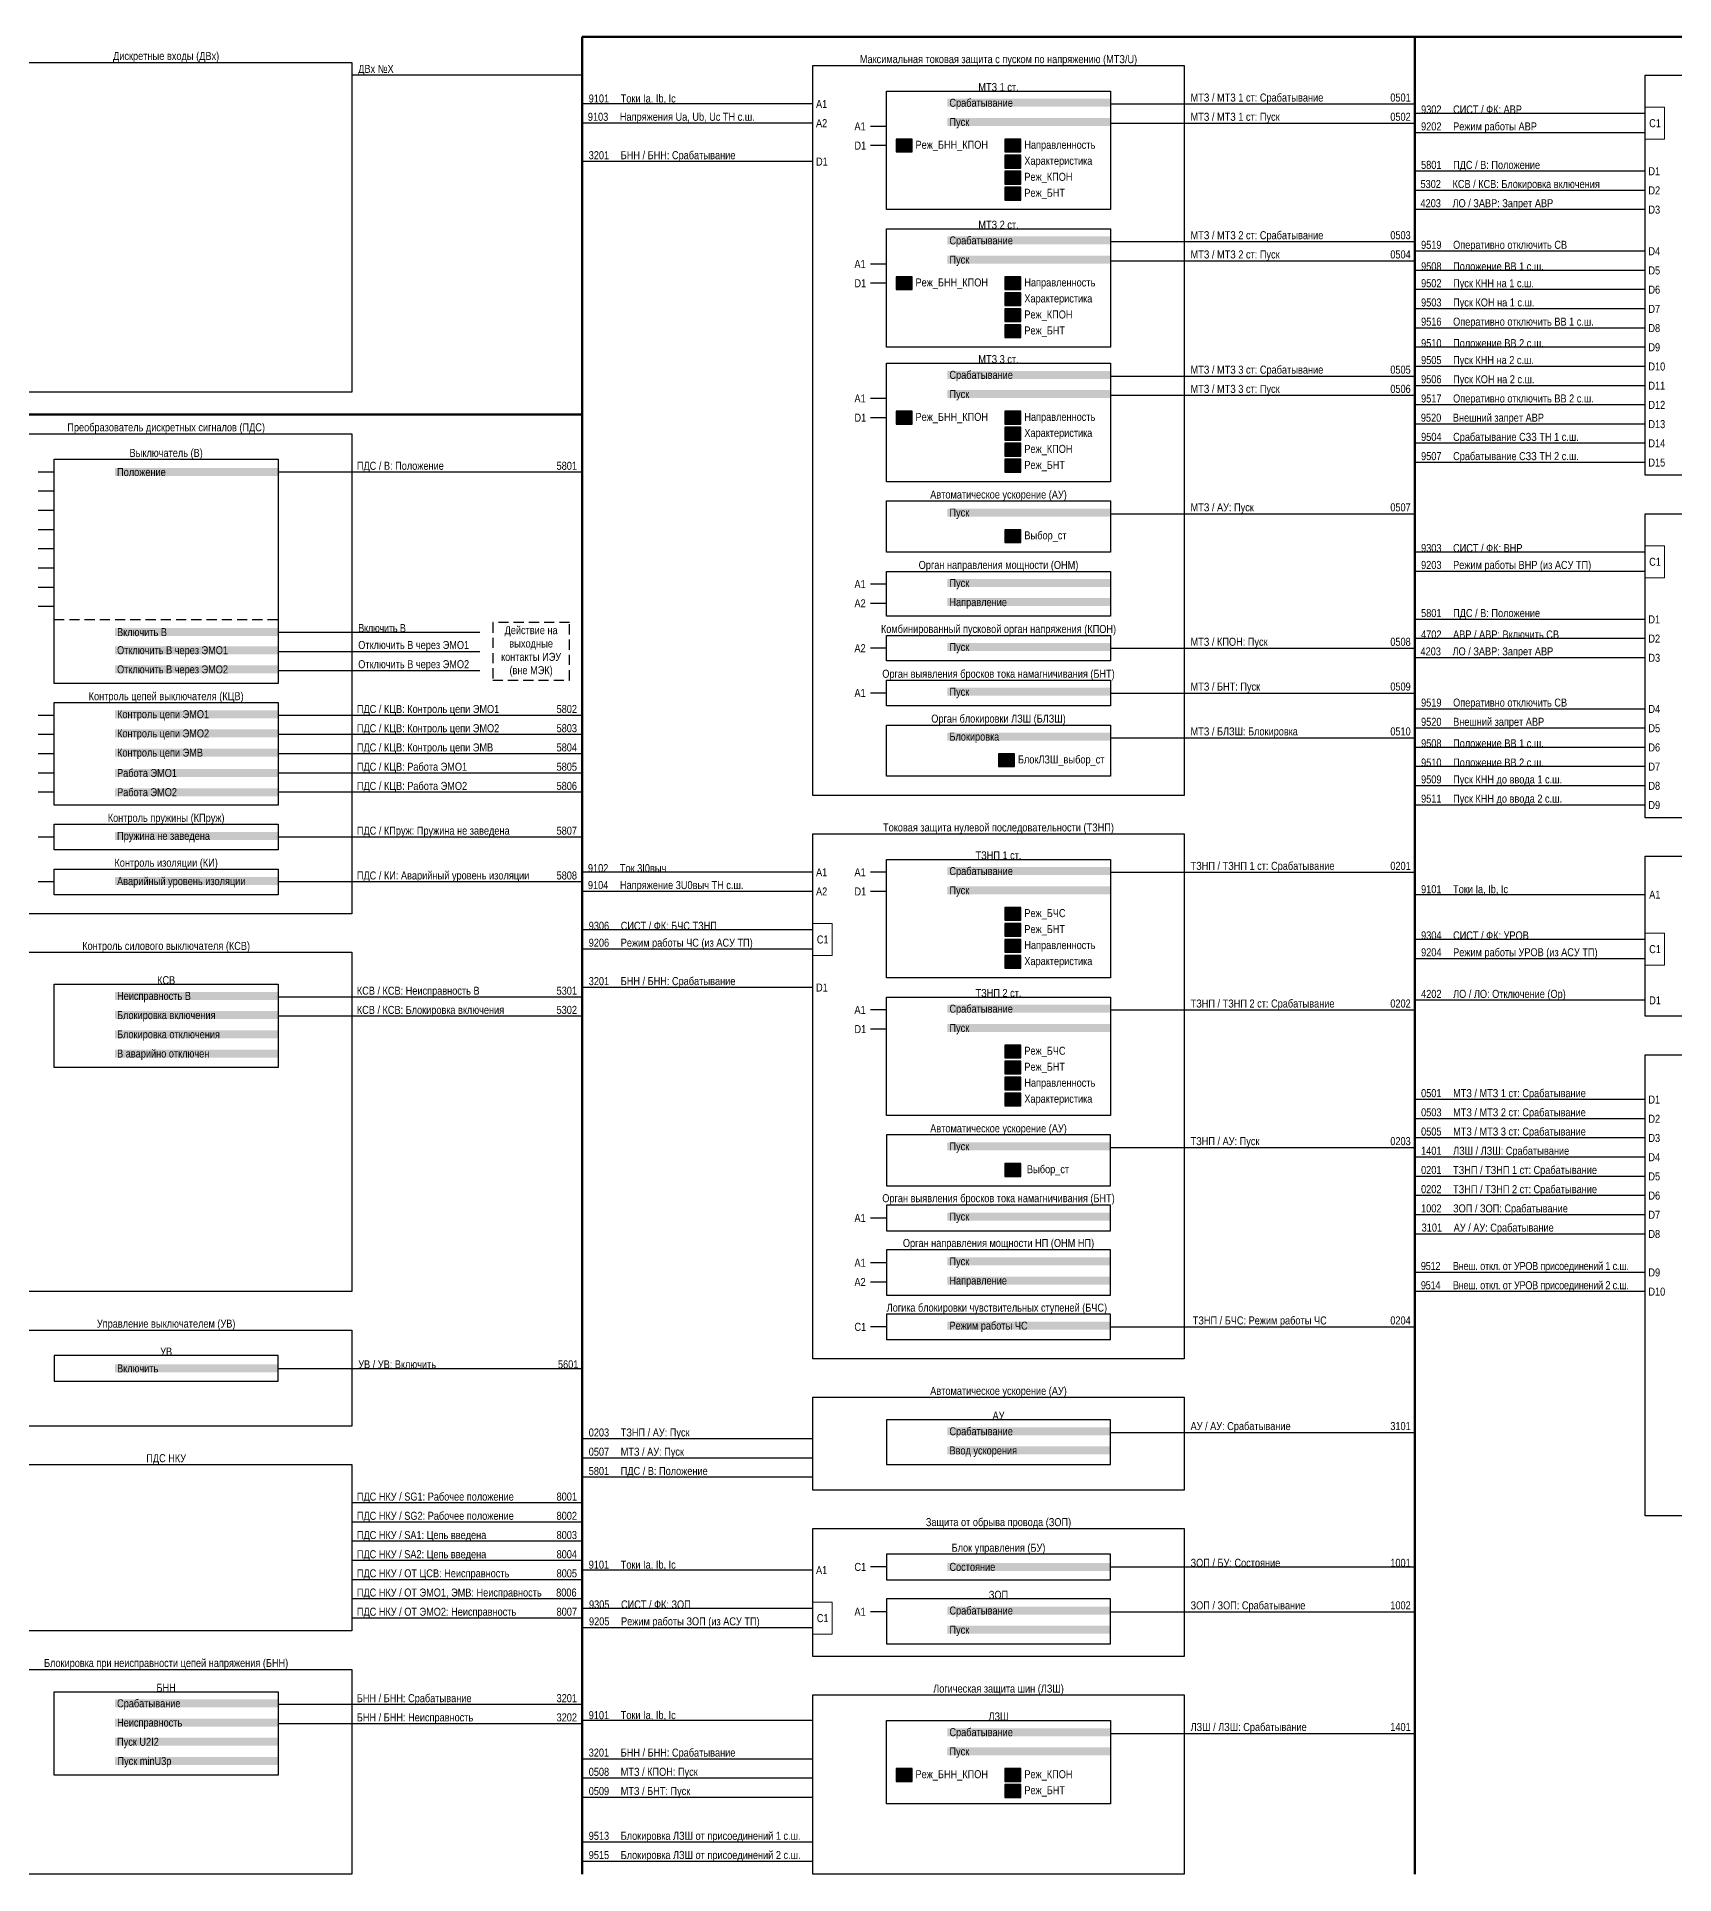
# Model space of a CAD drawing. Header units: millimetres. Extents: x 2179 to 12176, y -20554 to -12004.
# Drawn here: x 10901 to 11412, y -14513 to -13939 of the extents above; entities that cross this region are included whole.
import ezdxf
from ezdxf.enums import TextEntityAlignment as Align

# ---------------------------------------------------------------- set-up
doc = ezdxf.new("R2010")
doc.units = ezdxf.units.MM
doc.linetypes.add('HIDDEN2', pattern=[4.7625, 3.175, -1.5875])
for name, color, linetype, lineweight in [('GOOSE', 224, 'Continuous', 30), ('MMS', 190, 'Continuous', 30), ('Внутренняя шина', 4, 'Continuous', 70), ('Вход-Аналоги', 5, 'Continuous', 30), ('Линии связи', 75, 'Continuous', 30), ('Основная', 7, 'Continuous', 30), ('Сигналы внутр.', 13, 'Continuous', 30), ('Тонкая', 7, 'Continuous', 13), ('Цепи внешние', 134, 'Continuous', 30)]:
    doc.layers.add(name, color=color, linetype=linetype, lineweight=lineweight)
doc.styles.add('Narrow', font='ARIALN.TTF')
doc.styles.add('Табл дан', font='ARIALN.TTF')

# ---------------------------------------------------------------- blocks, each defined once
blk = doc.blocks.new('SW.3')
at = {"true_color": 0xadddf7}
h = blk.add_hatch(color=141, dxfattribs=at)
h.dxf.hatch_style = 1
h.paths.add_polyline_path([(5, 2), (0, 2), (0, -2), (5, -2)])
blk.add_lwpolyline([(5, 2), (0, 2), (0, -2), (5, -2)], close=True)
for points in [[(2, 1), (1, 1)], [(1, 0), (2, 0)], [(3, 0), (2, 1)], [(4, 0), (3, 0)], [(2, -1), (1, -1)]]:
    blk.add_lwpolyline(points)
blk = doc.blocks.new('SW.2')
at = {"true_color": 0xadddf7}
h = blk.add_hatch(color=141, dxfattribs=at)
h.dxf.hatch_style = 1
h.paths.add_polyline_path([(5, 2), (0, 2), (0, -2), (5, -2)])
blk.add_lwpolyline([(5, 2), (0, 2), (0, -2), (5, -2)], close=True)
for points in [[(1, 0), (2, 0)], [(2, 0), (3, 1)], [(3, 0), (4, 0)]]:
    blk.add_lwpolyline(points)

msp = doc.modelspace()

# ---------------------------------------------------------------- linework, layer by layer
at = {"layer": 'Внутренняя шина'}
for points in [[(11071, -13939), (11785, -13939)], [(11071, -14513), (11071, -13939)], [(11331, -14513), (11331, -13939)], [(10811, -14057), (11071, -14057)]]:
    msp.add_lwpolyline(points, dxfattribs=at)
at = {"layer": 'Линии связи', "ltscale": 0.5}
for points in [[(11071, -13951), (10999, -13951)], [(11143, -13960), (11071, -13960)], [(11403, -13981), (11331, -13981)], [(11403, -14006), (11331, -14006)], [(11403, -14012), (11331, -14012)], [(11403, -14018), (11331, -14018)], [(11403, -14024), (11331, -14024)], [(11403, -14036), (11331, -14036)], [(11403, -14042), (11331, -14042)], [(11403, -14048), (11331, -14048)], [(11403, -14121), (11331, -14121)], [(11403, -14127), (11331, -14127)], [(11403, -14149), (11331, -14149)], [(11403, -14161), (11331, -14161)], [(11403, -14167), (11331, -14167)], [(11403, -14173), (11331, -14173)], [(11403, -14179), (11331, -14179)], [(11143, -14200), (11071, -14200)], [(11403, -14240), (11331, -14240)], [(11143, -14418), (11071, -14418)], [(11143, -14465), (11071, -14465)]]:
    msp.add_lwpolyline(points, dxfattribs=at)
at = {"layer": 'Линии связи'}
for points in [[(11236, -13960), (11331, -13960)], [(11403, -13963), (11331, -13963)], [(11143, -13966), (11071, -13966)], [(11236, -13966), (11331, -13966)], [(11403, -13969), (11331, -13969)], [(11143, -13978), (11071, -13978)], [(11403, -13987), (11331, -13987)], [(11403, -13993), (11331, -13993)], [(11236, -14003), (11331, -14003)], [(11236, -14009), (11331, -14009)], [(11403, -14030), (11331, -14030)], [(11236, -14045), (11331, -14045)], [(11236, -14051), (11331, -14051)], [(11403, -14054), (11331, -14054)], [(11403, -14060), (11331, -14060)], [(11403, -14066), (11331, -14066)], [(11403, -14072), (11331, -14072)], [(11071, -14075), (10976, -14075)], [(11236, -14088), (11331, -14088)], [(11403, -14100), (11331, -14100)], [(11403, -14106), (11331, -14106)], [(10976, -14125), (11039, -14125)], [(10976, -14131), (11039, -14131)], [(11236, -14130), (11331, -14130)], [(10976, -14137), (11039, -14137)], [(11403, -14133), (11331, -14133)], [(11236, -14144), (11331, -14144)], [(11071, -14151), (10976, -14151)], [(11071, -14157), (10976, -14157)], [(11236, -14158), (11331, -14158)], [(11403, -14155), (11331, -14155)], [(11071, -14163), (10976, -14163)], [(11071, -14169), (10976, -14169)], [(11071, -14175), (10976, -14175)], [(11071, -14189), (10976, -14189)], [(11236, -14200), (11331, -14200)], [(11071, -14203), (10976, -14203)], [(11143, -14206), (11071, -14206)], [(11403, -14207), (11331, -14207)], [(11143, -14218), (11071, -14218)], [(11403, -14221), (11331, -14221)], [(11143, -14224), (11071, -14224)], [(11403, -14227), (11331, -14227)], [(11071, -14239), (10976, -14239)], [(11143, -14236), (11071, -14236)], [(11071, -14245), (10976, -14245)], [(11236, -14243), (11331, -14243)], [(11403, -14271), (11331, -14271)], [(11403, -14277), (11331, -14277)], [(11236, -14286), (11331, -14286)], [(11403, -14283), (11331, -14283)], [(11403, -14289), (11331, -14289)], [(11403, -14295), (11331, -14295)], [(11403, -14301), (11331, -14301)], [(11403, -14307), (11331, -14307)], [(11403, -14313), (11331, -14313)], [(11403, -14325), (11331, -14325)], [(11403, -14331), (11331, -14331)], [(11236, -14342), (11331, -14342)], [(10976, -14355), (11071, -14355)], [(11143, -14377), (11071, -14377)], [(11236, -14375), (11331, -14375)], [(11143, -14383), (11071, -14383)], [(11143, -14389), (11071, -14389)], [(11071, -14397), (10999, -14397)], [(11071, -14403), (10999, -14403)], [(11071, -14409), (10999, -14409)], [(11071, -14415), (10999, -14415)], [(11236, -14417), (11331, -14417)], [(11071, -14421), (10999, -14421)], [(11071, -14427), (10999, -14427)], [(11143, -14430), (11071.09, -14430)], [(11071, -14433), (10999, -14433)], [(11143, -14436), (11071.09, -14436)], [(11236, -14431), (11331, -14431)], [(11071, -14460), (10976, -14460)], [(11071, -14466), (10976, -14466)], [(11236, -14469), (11331, -14469)], [(11143, -14477), (11071, -14477)], [(11143, -14483), (11071, -14483)], [(11143, -14489), (11071, -14489)], [(11143, -14503), (11071, -14503)], [(11143, -14509), (11071, -14509)]]:
    msp.add_lwpolyline(points, dxfattribs=at)
at = {"layer": 'Основная', "linetype": 'HIDDEN2'}
msp.add_line((10906, -14121), (10976, -14121), dxfattribs=at)
at = {"layer": 'Основная'}
for points in [[(10883, -13947), (10999, -13947), (10999, -14050), (10883, -14050)], [(11143, -13948), (11259, -13948), (11259, -14176), (11143, -14176)], [(11403, -13951), (11519, -13951), (11519, -14076), (11403, -14076)], [(11166, -13956), (11236, -13956), (11236, -13993), (11166, -13993)], [(11166, -13999), (11236, -13999), (11236, -14036), (11166, -14036)], [(11166, -14041), (11236, -14041), (11236, -14078), (11166, -14078)], [(10883, -14063), (10999, -14063), (10999, -14213), (10883, -14213)], [(10906, -14071), (10976, -14071), (10976, -14141), (10906, -14141)], [(11166, -14084), (11236, -14084), (11236, -14100), (11166, -14100)], [(11403, -14088), (11519, -14088), (11519, -14183), (11403, -14183)], [(11166, -14106), (11236, -14106), (11236, -14120), (11166, -14120)], [(11166, -14126), (11236, -14126), (11236, -14134), (11166, -14134)], [(11166, -14140), (11236, -14140), (11236, -14148), (11166, -14148)], [(10906, -14147), (10976, -14147), (10976, -14179), (10906, -14179)], [(11166, -14154), (11236, -14154), (11236, -14170), (11166, -14170)], [(10906, -14185), (10976, -14185), (10976, -14193), (10906, -14193)], [(11143, -14188), (11259, -14188), (11259, -14352), (11143, -14352)], [(11403, -14195), (11519, -14195), (11519, -14245), (11403, -14245)], [(10906, -14199), (10976, -14199), (10976, -14207), (10906, -14207)], [(11166, -14196), (11236, -14196), (11236, -14233), (11166, -14233)], [(10883, -14225), (10999, -14225), (10999, -14331), (10883, -14331)], [(10906, -14235), (10976, -14235), (10976, -14261), (10906, -14261)], [(11166, -14239), (11236, -14239), (11236, -14276), (11166, -14276)], [(11403, -14257), (11519, -14257), (11519, -14401), (11403, -14401)], [(11236, -14282), (11166, -14282), (11166, -14298), (11236, -14298)], [(11236, -14304), (11166, -14304), (11166, -14312), (11236, -14312)], [(11236, -14317.91), (11166, -14317.91), (11166, -14332.09), (11236, -14332.09)], [(11236, -14338), (11166, -14338), (11166, -14346), (11236, -14346)], [(10883, -14343), (10999, -14343), (10999, -14373), (10883, -14373)], [(10976, -14351), (10906, -14351), (10906, -14359), (10976, -14359)], [(11143, -14364), (11259, -14364), (11259, -14393), (11143, -14393)], [(11236, -14371), (11166, -14371), (11166, -14385), (11236, -14385)], [(10883, -14385), (10999, -14385), (10999, -14437), (10883, -14437)], [(11143, -14405), (11259, -14405), (11259, -14445), (11143, -14445)], [(11236, -14413), (11166, -14413), (11166, -14421), (11236, -14421)], [(11236, -14427), (11166, -14427), (11166, -14441), (11236, -14441)], [(10883, -14449), (10999, -14449), (10999, -14513), (10883, -14513)], [(10906, -14456), (10976, -14456), (10976, -14482), (10906, -14482)], [(11143, -14457), (11259, -14457), (11259, -14513), (11143, -14513)], [(11166, -14465), (11236, -14465), (11236, -14491), (11166, -14491)]]:
    msp.add_lwpolyline(points, close=True, dxfattribs=at)
for points in [[(11166, -13967), (11161, -13967)], [(11166, -13973), (11161, -13973)], [(11166, -14010), (11161, -14010)], [(11166, -14016), (11161, -14016)], [(11166, -14052), (11161, -14052)], [(11166, -14058), (11161, -14058)], [(10906, -14075), (10901, -14075)], [(10906, -14081), (10901, -14081)], [(10906, -14087), (10901, -14087)], [(10906, -14093), (10901, -14093)], [(10906, -14099), (10901, -14099)], [(10906, -14105), (10901, -14105)], [(10906, -14111), (10901, -14111)], [(11166, -14110), (11161, -14110)], [(10906, -14117), (10901, -14117)], [(11166, -14116), (11161, -14116)], [(11166, -14130), (11161, -14130)], [(11166, -14144), (11161, -14144)], [(10906, -14151), (10901, -14151)], [(10906, -14157), (10901, -14157)], [(10906, -14163), (10901, -14163)], [(10906, -14169), (10901, -14169)], [(10906, -14175), (10901, -14175)], [(10906, -14189), (10901, -14189)], [(11166, -14200), (11161, -14200)], [(10906, -14203), (10901, -14203)], [(11166, -14206), (11161, -14206)], [(11166, -14243), (11161, -14243)], [(11166, -14249), (11161, -14249)], [(11166, -14308), (11161, -14308)], [(11166, -14322), (11161, -14322)], [(11166, -14328), (11161, -14328)], [(11166, -14342), (11161, -14342)], [(11166, -14417), (11161, -14417)], [(11166, -14431), (11161, -14431)]]:
    msp.add_lwpolyline(points, dxfattribs=at)
at = {"layer": 'Основная', "linetype": 'HIDDEN2'}
msp.add_lwpolyline([(11043, -14140), (11067, -14140), (11067, -14122), (11043, -14122)], close=True, dxfattribs=at)
at = {"layer": 'Тонкая'}
for points in [[(11403, -13961), (11409, -13961), (11409, -13971), (11403, -13971)], [(11403, -14098), (11409, -14098), (11409, -14108), (11403, -14108)], [(11143, -14216), (11149, -14216), (11149, -14226), (11143, -14226)], [(11403, -14219), (11409, -14219), (11409, -14229), (11403, -14229)], [(11143, -14428), (11149, -14428), (11149, -14438), (11143, -14438)]]:
    msp.add_lwpolyline(points, close=True, dxfattribs=at)

# ---------------------------------------------------------------- block references
at = {"layer": 'Основная'}
for name, p in [('SW.3', (11169, -13973)), ('SW.3', (11203, -13973)), ('SW.3', (11203, -13978)), ('SW.2', (11203, -13983)), ('SW.2', (11203, -13988)), ('SW.3', (11169, -14016)), ('SW.3', (11203, -14016)), ('SW.3', (11203, -14021)), ('SW.2', (11203, -14026)), ('SW.2', (11203, -14031)), ('SW.3', (11169, -14058)), ('SW.3', (11203, -14058)), ('SW.3', (11203, -14063)), ('SW.2', (11203, -14068)), ('SW.2', (11203, -14073)), ('SW.3', (11203, -14095)), ('SW.3', (11201, -14165)), ('SW.2', (11203, -14213)), ('SW.2', (11203, -14218)), ('SW.3', (11203, -14223)), ('SW.3', (11203, -14228)), ('SW.2', (11203, -14256)), ('SW.2', (11203, -14261)), ('SW.3', (11203, -14266)), ('SW.3', (11203, -14271)), ('SW.3', (11203, -14293)), ('SW.3', (11169, -14482)), ('SW.2', (11203, -14482)), ('SW.2', (11203, -14487))]:
    msp.add_blockref(name, p, dxfattribs=at)

# ---------------------------------------------------------------- texts
at = {"layer": 'GOOSE', "ltscale": 0.5, "char_height": 2.5, "width": 58, "attachment_point": 7, "style": 'Narrow'}
for s, insert in [('9519^IОперативно отключить СВ', (11333, -14006)), ('9508^IПоложение ВВ 1 с.ш.', (11333, -14012)), ('\\pt10;9502^IПуск КНН на 1 с.ш.', (11333, -14018)), ('9503^IПуск КОН на 1 с.ш.', (11333, -14024)), ('9510^IПоложение ВВ 2 с.ш.', (11333, -14036)), ('9505^IПуск КНН на 2 с.ш.', (11333, -14042)), ('9506^IПуск КОН на 2 с.ш.', (11333, -14048)), ('\\pt10;9504^IСрабатывание СЗЗ ТН 1 с.ш.', (11333, -14066)), ('\\pt10;9507^IСрабатывание СЗЗ ТН 2 с.ш.', (11333, -14072)), ('9519^IОперативно отключить СВ', (11333, -14149)), ('\\pt10,25;9520^IВнешний запрет АВР', (11333, -14155)), ('9508^IПоложение ВВ 1 с.ш.', (11333, -14161)), ('9510^IПоложение ВВ 2 с.ш.', (11333, -14167)), ('9509^IПуск КНН до ввода 1 с.ш.', (11333, -14173)), ('9511^IПуск КНН до ввода 2 с.ш.', (11333, -14179))]:
    msp.add_mtext(s, dxfattribs=dict(at, insert=insert))
at = {"layer": 'GOOSE', "char_height": 2.5, "attachment_point": 7, "style": 'Narrow'}
for s, insert, width in [('9516^IОперативно отключить ВВ 1 с.ш.', (11333, -14030), 58.277), ('9517^IОперативно отключить ВВ 2 с.ш.', (11333, -14054), 58.277), ('\\pt10,25;9520^IВнешний запрет АВР', (11332.93, -14060), 73.0735), ('\\pt10;{\\T0.95;9512^IВнеш. откл. от УРОВ присоединений 1 с.ш.}', (11332.93, -14325), 73.0735), ('{\\T0.95;9514^IВнеш. откл. от УРОВ присоединений 2 с.ш.}', (11332.93, -14331), 73.0735), ('9513^IБлокировка ЛЗШ от присоединений 1 с.ш.', (11073, -14503), 70), ('9515^IБлокировка ЛЗШ от присоединений 2 с.ш.', (11073, -14509), 70)]:
    msp.add_mtext(s, dxfattribs=dict(at, insert=insert, width=width))
at = {"layer": 'MMS', "char_height": 2.5, "attachment_point": 7, "style": 'Narrow'}
for s, insert, width in [('\\pt10;9302^IСИСТ / ФК: АВР', (11333, -13963), 48), ('9202^IРежим работы АВР', (11333, -13969), 48), ('9303^IСИСТ / ФК: ВНР', (11333, -14100), 48), ('9203^IРежим работы ВНР (из АСУ ТП)', (11333, -14106), 70), ('9306^IСИСТ / ФК: БЧС ТЗНП^I', (11073, -14218), 58), ('9206^IРежим работы ЧС (из АСУ ТП)', (11073, -14224), 58), ('9304^IСИСТ / ФК: УРОВ', (11333, -14221), 48), ('9204^IРежим работы УРОВ (из АСУ ТП)', (11333, -14227), 70), ('9305^IСИСТ / ФК: ЗОП', (11073.09, -14430), 48), ('9205^IРежим работы ЗОП (из АСУ ТП)', (11073.09, -14436), 69.9053)]:
    msp.add_mtext(s, dxfattribs=dict(at, insert=insert, width=width))
at = {"layer": 'Вход-Аналоги', "char_height": 2.5, "attachment_point": 7, "style": 'Narrow'}
for s, insert, width in [('9101^IТоки Ia, Ib, Ic', (11073, -13960), 48), ('9103^IНапряжения Ua, Ub, Uc ТН с.ш.', (11072.73, -13966), 53.2651), ('9102^IТок 3I0выч', (11072.75, -14200), 48), ('9104^IНапряжение 3U0выч ТН с.ш.', (11072.75, -14206), 70.25), ('9101^IТоки Ia, Ib, Ic', (11333, -14207), 48), ('9101^IТоки Ia, Ib, Ic', (11073, -14418), 48), ('9101^IТоки Ia, Ib, Ic', (11073, -14465), 48)]:
    msp.add_mtext(s, dxfattribs=dict(at, insert=insert, width=width))
at = {"layer": 'Основная', "style": 'Табл дан'}
for s, p in [('A1', (11144, -13960)), ('A2', (11144, -13966)), ('C1', (11404.25, -13966)), ('A1', (11156, -13967)), ('D1', (11144, -13978)), ('D1', (11156, -13973)), ('Реж_БНН_КПОН', (11175.07, -13972.75)), ('Характеристика', (11209.07, -13977.75)), ('Направленность', (11209.07, -13972.75)), ('Реж_КПОН', (11209.07, -13982.75)), ('Реж_БНТ', (11209.07, -13987.75)), ('A1', (11156, -14010)), ('D5', (11404, -14012)), ('D1', (11156, -14016)), ('Реж_БНН_КПОН', (11175.07, -14015.75)), ('Направленность', (11209.07, -14015.75)), ('D6', (11404, -14018)), ('Характеристика', (11209.07, -14020.75)), ('Реж_КПОН', (11209.07, -14025.75)), ('Реж_БНТ', (11209.07, -14030.75)), ('D8', (11404, -14030)), ('D9', (11404, -14036)), ('D10', (11404, -14042)), ('A1', (11156, -14052)), ('D1', (11156, -14058)), ('Реж_БНН_КПОН', (11175.07, -14057.75)), ('Направленность', (11209.07, -14057.75)), ('Характеристика', (11209.07, -14062.75)), ('Реж_КПОН', (11209.07, -14067.75)), ('Реж_БНТ', (11209.07, -14072.75)), ('Выбор_ст', (11209.07, -14094.75)), ('C1', (11404.25, -14103)), ('A1', (11156, -14110)), ('A2', (11156, -14116)), ('A2', (11156, -14130)), ('A1', (11156, -14144)), ('D5', (11404, -14155)), ('D6', (11404, -14161)), ('БлокЛЗШ_выбор_ст', (11207.07, -14164.75)), ('D8', (11404, -14173)), ('D9', (11404, -14179)), ('A1', (11144, -14200)), ('A1', (11156, -14200)), ('A2', (11144, -14206)), ('D1', (11156, -14206)), ('A1', (11404.25, -14207)), ('Реж_БЧС', (11209.07, -14212.75)), ('Реж_БНТ', (11209.07, -14217.75)), ('C1', (11144.25, -14221)), ('Направленность', (11209.07, -14222.75)), ('C1', (11404.25, -14224)), ('Характеристика', (11209.07, -14227.75)), ('D1', (11144, -14236)), ('D1', (11404.25, -14240)), ('A1', (11156, -14243)), ('D1', (11156, -14249)), ('Реж_БЧС', (11209.07, -14255.75)), ('Реж_БНТ', (11209.07, -14260.75)), ('Характеристика', (11209.07, -14270.75)), ('Направленность', (11209.07, -14265.75)), ('D1', (11404, -14271)), ('D2', (11404, -14277)), ('D3', (11404, -14283)), (' Выбор_ст', (11209.07, -14292.75)), ('D4', (11404, -14289)), ('D5', (11404, -14295)), ('D6', (11404, -14301)), ('A1', (11156, -14308)), ('D7', (11404, -14307)), ('D8', (11404, -14313)), ('A1', (11156, -14322)), ('A2', (11156, -14328)), ('D9', (11404, -14325)), ('D10', (11404, -14331)), ('C1', (11156, -14342)), ('A1', (11144, -14418)), ('C1', (11156, -14417)), ('A1', (11156, -14431)), ('C1', (11144.25, -14433)), ('Реж_БНН_КПОН', (11175.07, -14481.75)), ('Реж_КПОН', (11209.07, -14481.75)), ('Реж_БНТ', (11209.07, -14486.75))]:
    msp.add_text(s, height=2.5, dxfattribs=at).set_placement(p, align=Align.MIDDLE_LEFT)
at = {"layer": 'Основная', "ltscale": 0.5, "style": 'Табл дан'}
for s, p in [('D1', (11404, -13981)), ('D2', (11404, -13987)), ('D3', (11404, -13993)), ('D4', (11404, -14006)), ('D7', (11404, -14024)), ('D11', (11404, -14048)), ('D12', (11404, -14054)), ('D13', (11404, -14060)), ('D14', (11404, -14066)), ('D15', (11404, -14072)), ('D1', (11404, -14121)), ('D2', (11404, -14127)), ('D3', (11404, -14133)), ('D4', (11404, -14149)), ('D7', (11404, -14167))]:
    msp.add_text(s, height=2.5, dxfattribs=at).set_placement(p, align=Align.MIDDLE_LEFT)
at = {"layer": 'Основная', "char_height": 2.5, "style": 'Narrow'}
for s, insert, width, attachment_point in [('Дискретные входы (ДВх)', (10941, -13947), 116, 8), ('Максимальная токовая защита с пуском по напряжению (МТЗ/U)', (11201, -13948), 116, 8), ('\\A1;МТЗ 1 ст.', (11201, -13956), 70, 8), ('\\A1;МТЗ 2 ст.', (11201, -13999), 70, 8), ('\\A1;МТЗ 3 ст.', (11201, -14041), 70, 8), ('Преобразователь дискретных сигналов (ПДС)', (10941, -14063), 116, 8), ('\\A1;Выключатель (В)', (10941, -14071), 70, 8), ('Автоматическое ускорение (АУ)', (11201, -14084), 70, 8), ('Орган направления мощности (ОНМ)', (11201, -14106), 70, 8), ('Действие на выходные контакты ИЭУ (вне МЭК)', (11055, -14131), 24, 5), ('Комбинированный пусковой орган напряжения (КПОН)', (11201, -14126), 82, 8), ('Орган выявления бросков тока намагничивания (БНТ)', (11201, -14140), 82, 8), ('\\A1;Контроль цепей выключателя (КЦВ)', (10941, -14147), 70, 8), ('Орган блокировки ЛЗШ (БЛЗШ)', (11201, -14154), 70, 8), ('\\A1;Контроль пружины (КПруж)', (10941, -14185), 70, 8), ('Токовая защита нулевой последовательности (ТЗНП)', (11201, -14188), 116, 8), ('\\A1;ТЗНП 1 ст.', (11201, -14196), 70, 8), ('\\A1;Контроль изоляции (КИ)', (10941, -14199), 70, 8), ('\\A1;Контроль силового выключателя (КСВ)', (10941, -14225), 116, 8), ('КСВ', (10941, -14235), 70, 8), ('\\A1;ТЗНП 2 ст.', (11201, -14239), 70, 8), ('Автоматическое ускорение (АУ)', (11201, -14282), 70, 8), ('Орган выявления бросков тока намагничивания (БНТ)', (11201, -14303.82), 74, 8), ('Орган направления мощности НП (ОНМ НП)', (11201, -14317.82), 70, 8), ('Логика блокировки чувствительных ступеней (БЧС)', (11200.5, -14338), 79, 8), ('Управление выключателем (УВ)', (10941, -14343), 116, 8), ('\\A1;УВ', (10941, -14351), 70, 8), ('Автоматическое ускорение (АУ)', (11201, -14364), 116, 8), ('\\A1;АУ', (11201, -14371), 70, 8), ('ПДС НКУ', (10941, -14385), 116, 8), ('Защита от обрыва провода (ЗОП)', (11201, -14405), 116, 8), ('\\A1;Блок управления (БУ)', (11201, -14413), 70, 8), ('\\A1;ЗОП', (11201, -14427), 70, 8), ('Блокировка при неисправности цепей напряжения (БНН)', (10941, -14449), 116, 8), ('\\A1;БНН', (10941, -14456), 70, 8), ('Логическая защита шин (ЛЗШ)', (11201, -14457), 116, 8), ('\\A1;ЛЗШ', (11201, -14465), 70, 8)]:
    msp.add_mtext(s, dxfattribs=dict(at, insert=insert, width=width, attachment_point=attachment_point))
at = {"layer": 'Основная', "char_height": 2.5, "width": 51, "attachment_point": 4, "style": 'Narrow', "bg_fill": 1, "box_fill_scale": 1, "bg_fill_color": 9, "bg_fill_transparency": 0}
for s, insert in [('\\pl0.67568;Срабатывание', (11185, -13960)), ('\\pl0.67568;Пуск', (11185, -13966)), ('\\pl0.67568;Срабатывание', (11185, -14003)), ('\\pl0.67568;Пуск', (11185, -14009)), ('\\pl0.67568;Срабатывание', (11185, -14045)), ('\\pl0.67568;Пуск', (11185, -14051)), ('\\pl0.67568;Положение', (10925, -14075)), ('\\pl0.67568;Пуск', (11185, -14088)), ('\\pl0.67568;Пуск', (11185, -14110)), ('\\pl0.67568;Направление', (11185, -14116)), ('\\pl0.67568;Включить В', (10925, -14125)), ('\\pl0.67568;Отключить В через ЭМО1', (10925, -14131)), ('\\pl0.67568;Пуск', (11185, -14130)), ('\\pl0.67568;Отключить В через ЭМО2', (10925, -14137)), ('\\pl0.67568;Пуск', (11185, -14144)), ('\\pl0.67568;Контроль цепи ЭМО1', (10925, -14151)), ('\\pl0.67568;Контроль цепи ЭМО2', (10925, -14157)), ('\\pl0.67568;Блокировка', (11185, -14158)), ('\\pl0.67568;Контроль цепи ЭМВ', (10925, -14163)), ('\\pl0.67568;Работа ЭМО1', (10925, -14169)), ('\\pl0.67568;Работа ЭМО2', (10925, -14175)), ('\\pl0.67568;Пружина не заведена', (10925, -14189)), ('\\pl0.67568;Срабатывание', (11185, -14200)), ('\\pl0.67568;Аварийный уровень изоляции', (10925, -14203.15)), ('\\pl0.67568;Пуск', (11185, -14206)), ('\\pl0.67568;Неисправность В', (10925, -14239)), ('\\pl0.67568;Блокировка включения', (10925, -14245)), ('\\pl0.67568;Срабатывание', (11185, -14243)), ('\\pl0.67568;Блокировка отключения', (10925, -14251)), ('\\pl0.67568;Пуск', (11185, -14249)), ('\\pl0.67568;В аварийно отключен', (10925, -14257)), ('\\pl0.67568;Пуск', (11185, -14286)), ('\\pl0.67568;Пуск', (11185, -14307.91)), ('\\pl0.67568;Пуск', (11185, -14321.91)), ('\\pl0.67568;Направление', (11185, -14327.91)), ('\\pl0.67568;Режим работы ЧС', (11185, -14342)), ('\\pl0.67568;Включить', (10925, -14355)), ('\\pl0.67568;Срабатывание', (11185, -14375)), ('\\pl0.67568;Ввод ускорения', (11185, -14381)), ('\\pl0.67568;Состояние', (11185, -14417)), ('\\pl0.67568;Срабатывание', (11185, -14431)), ('\\pl0.67568;Пуск', (11185, -14437)), ('\\pl0.67568;Срабатывание', (10925, -14459.99)), ('\\pl0.67568;Неисправность', (10925, -14465.99)), ('\\pl0.67568;Пуск U2I2', (10925, -14472)), ('\\pl0.67568;Срабатывание', (11185, -14469)), (' Пуск {\\A1;minU3p}', (10925, -14478)), ('\\pl0.67568;Пуск', (11185, -14475))]:
    msp.add_mtext(s, dxfattribs=dict(at, insert=insert))
at = {"layer": 'Сигналы внутр.', "char_height": 2.5, "attachment_point": 7}
for s, insert, width, style in [('ДВх №X', (11001, -13951), 58, 'Narrow'), ('МТЗ / {\\A1;МТЗ 1 ст: Срабатывание^I^I   }0501^I', (11261, -13960), 70, 'Табл дан'), ('МТЗ / {\\A1;МТЗ 1 ст: Пуск^I^I^I^I   }0502', (11261, -13966), 70, 'Табл дан'), ('3201^IБНН / БНН: Срабатывание', (11073, -13978), 70, 'Narrow'), ('5302^IКСВ / КСВ: Блокировка включения', (11332.82, -13987), 63, 'Narrow'), ('4203^IЛО / ЗАВР: Запрет АВР', (11332.82, -13993), 63, 'Narrow'), ('МТЗ / {\\A1;МТЗ 2 ст: Срабатывание^I^I   }0503', (11261, -14003), 70, 'Табл дан'), ('МТЗ / {\\A1;МТЗ 2 ст: Пуск^I^I^I^I   }0504^I', (11261, -14009), 70, 'Табл дан'), ('МТЗ / {\\A1;МТЗ 3 ст: Срабатывание^I^I   }0505^I', (11261, -14045), 70, 'Табл дан'), ('МТЗ / {\\A1;МТЗ 3 ст: Пуск^I^I^I^I   }0506^I', (11261, -14051), 70, 'Табл дан'), ('ПДС / В: Положение{\\A1;^I^I^I   ^I   }5801^I', (11000.57, -14075), 70.43, 'Табл дан'), ('МТЗ / АУ: Пуск^I^I^I^I   ^I   0507^I', (11261, -14088), 70, 'Табл дан'), ('МТЗ / КПОН: Пуск^I^I^I  ^I   0508^I', (11261, -14130), 70, 'Табл дан'), ('4203^IЛО / ЗАВР: Запрет АВР', (11332.82, -14133), 63, 'Narrow'), ('МТЗ / БНТ: Пуск^I^I^I^I   0509^I', (11261, -14144), 70, 'Табл дан'), ('ПДС / КЦВ: Контроль цепи ЭМО1^I^I   5802', (11000.57, -14151), 70.43, 'Табл дан'), ('ПДС / КЦВ: Контроль цепи ЭМО2^I^I   5803', (11000.57, -14157), 70.43, 'Табл дан'), ('МТЗ / БЛЗШ: Блокировка^I^I   ^I   0510^I', (11261, -14158), 70, 'Табл дан'), ('ПДС / КЦВ: Контроль цепи ЭМВ^I^I   5804', (11000.57, -14163), 70.43, 'Табл дан'), ('ПДС / КЦВ: Работа ЭМО1^I^I^I   5805', (11000.57, -14169), 70.43, 'Табл дан'), ('ПДС / КЦВ: Работа ЭМО2^I^I^I   5806', (11000.57, -14175), 70.43, 'Табл дан'), ('ПДС / КПруж: Пружина не заведена^I   ^I   5807', (11000.57, -14189), 70.43, 'Табл дан'), ('ПДС / КИ: Аварийный уровень изоляции^I   5808', (11000.57, -14203), 70.43, 'Табл дан'), ('ТЗНП / {\\A1;ТЗНП 1 ст: }Срабатывание^I^I   0201^I', (11261, -14200), 70, 'Табл дан'), ('3201^IБНН / БНН: Срабатывание', (11073, -14236), 70, 'Narrow'), ('КСВ / КСВ: Неисправность В^I^I   ^I   5301', (11000.57, -14239), 71.43, 'Табл дан'), ('ТЗНП / {\\A1;ТЗНП 2 ст: }Срабатывание^I^I   0202^I', (11261, -14243), 70, 'Табл дан'), ('КСВ / КСВ: Блокировка включения^I^I   5302', (11000.57, -14245), 71.43, 'Табл дан'), ('0501^IМТЗ / {\\A1;МТЗ 1 ст: Срабатывание}', (11333, -14271), 70, 'Narrow'), ('0503^IМТЗ / {\\A1;МТЗ 2 ст: Срабатывание}', (11333, -14277), 70, 'Narrow'), ('0505^IМТЗ / {\\A1;МТЗ 3 ст: Срабатывание}', (11333, -14283), 70, 'Narrow'), ('ТЗНП / АУ{\\A1;: }Пуск^I^I^I^I   0203^I', (11261, -14286), 70, 'Табл дан'), ('1401^IЛЗШ / ЛЗШ: Срабатывание', (11333, -14289), 48, 'Narrow'), ('0201^IТЗНП / {\\A1;ТЗНП 1 ст: }Срабатывание', (11333, -14295), 70, 'Narrow'), ('0202^IТЗНП / {\\A1;ТЗНП 2 ст: }Срабатывание', (11333, -14301), 70, 'Narrow'), ('1002^IЗОП / ЗОП: Срабатывание', (11333, -14307), 48, 'Narrow'), ('3101^IАУ / АУ: Срабатывание', (11333.18, -14313), 49, 'Табл дан'), ('\\pl0.67568;ТЗНП / БЧС{\\A1;: }Режим работы ЧС^I^I   0204^I', (11261, -14342), 70, 'Табл дан'), ('УВ / УВ: Включить^I^I^I   ^I   5601^I', (11001, -14355), 70, 'Табл дан'), ('АУ / АУ: Срабатывание^I^I^I   3101^I', (11261, -14375), 70, 'Табл дан'), ('0203^IТЗНП / АУ{\\A1;: }Пуск', (11073, -14377), 48, 'Narrow'), ('0507^IМТЗ / АУ: Пуск', (11073, -14383), 48, 'Narrow'), ('5801^IПДС / В: Положение', (11073, -14389), 48, 'Narrow'), ('ПДС НКУ / SG1: Рабочее положение^I^I   8001', (11000.57, -14397), 70.43, 'Табл дан'), ('ПДС НКУ / SG2: Рабочее положение^I^I   8002', (11000.57, -14403), 70.43, 'Табл дан'), ('ПДС НКУ / SA1: Цепь введена {\\A1;^I^I   8003}', (11000.57, -14409), 70.43, 'Табл дан'), ('ПДС НКУ / SA2: Цепь введена{\\A1;^I   ^I   8004}', (11000.57, -14415), 70.43, 'Табл дан'), ('ПДС НКУ / ОТ ЦСВ: Неисправность{\\A1;^I   ^I   8005}', (11000.57, -14421), 70.43, 'Табл дан'), ('ЗОП / БУ: Состояние^I^I^I   ^I   1001^I', (11261, -14417), 70, 'Табл дан'), ('ПДС НКУ / ОТ ЭМО1, ЭМВ: Неисправность{\\A1;\\T0.95;  ^I   \\T1;8006}', (11000.57, -14427), 70.43, 'Табл дан'), ('ПДС НКУ / ОТ ЭМО2: Неисправность{\\A1;^I   ^I   8007}', (11000.57, -14433), 70.43, 'Табл дан'), ('ЗОП / ЗОП: Срабатывание^I^I^I   1002^I', (11261, -14431), 70, 'Табл дан'), ('БНН / БНН: Срабатывание^I^I   ^I   3201^I', (11000.57, -14460), 70.43, 'Табл дан'), ('БНН / БНН: Неисправность^I^I   ^I   3202^I', (11000.57, -14466), 70.43, 'Табл дан'), ('ЛЗШ / ЛЗШ: Срабатывание^I^I^I   1401^I', (11261, -14469), 70, 'Табл дан'), ('3201^IБНН / БНН: Срабатывание', (11073, -14477), 70, 'Narrow'), ('0508^IМТЗ / КПОН: Пуск', (11073, -14483), 48, 'Narrow'), ('0509^IМТЗ / БНТ: Пуск', (11073, -14489), 48, 'Narrow')]:
    msp.add_mtext(s, dxfattribs=dict(at, insert=insert, width=width, style=style))
at = {"layer": 'Сигналы внутр.', "ltscale": 0.5, "char_height": 2.5, "width": 58, "attachment_point": 7, "style": 'Narrow'}
for s, insert in [('5801^IПДС / В: Положение', (11333, -13981)), ('5801^IПДС / В: Положение', (11333, -14121)), ('4702^IАВР / АВР: Включить СВ', (11333, -14127)), ('4202^IЛО / ЛО: Отключение (Op)', (11333, -14240))]:
    msp.add_mtext(s, dxfattribs=dict(at, insert=insert))
at = {"layer": 'Цепи внешние', "char_height": 2.5, "width": 70, "attachment_point": 7, "style": 'Табл дан'}
for s, insert in [('\\A1;{\\T0.95;Включить В}', (11001, -14125)), ('Отключить В через ЭМО1', (11001, -14131)), ('Отключить В через ЭМО2', (11001, -14137))]:
    msp.add_mtext(s, dxfattribs=dict(at, insert=insert))

doc.saveas('drawing.dxf')
